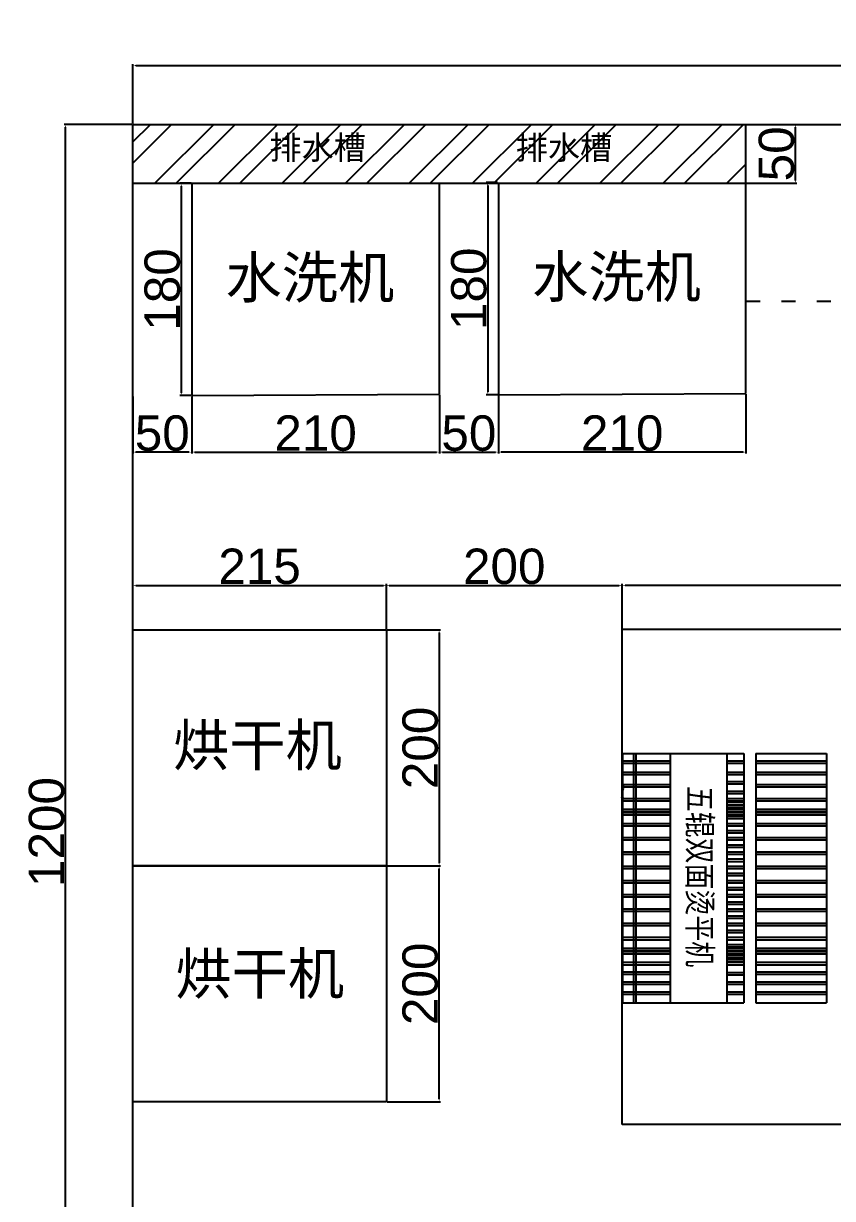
# Model space of a CAD drawing. Header units: millimetres. Extents: x 7613 to 12247, y -138 to 2147.
# Drawn here: x 8797 to 9483, y 1151 to 2147 of the extents above; entities that cross this region are included whole.
import ezdxf

# ---------------------------------------------------------------- set-up
doc = ezdxf.new("R2010")
doc.units = ezdxf.units.MM
doc.linetypes.add('ACAD_ISO03W100', pattern=[30, 12, -18])
doc.layers.add('02', color=7, linetype='Continuous')
doc.styles.get("Standard").update_dxf_attribs({"font": 'arial.ttf', "height": 30})
doc.styles.add('图纸中文说明', font='simplex.shx', dxfattribs={"width": 0.8, "bigfont": 'hztxt.shx'})
doc.dimstyles.new('ISO-25', dxfattribs={"dimtxt": 50, "dimasz": 2.5, "dimexe": 1.25, "dimexo": 0.625, "dimtad": 1, "dimtxsty": 'Standard', "dimcen": 2.5, "dimclrd": 1, "dimclre": 1, "dimclrt": 1, "dimadec": 0, "dimazin": 0, "dimtfac": 1, "dimtmove": 0, "dimatfit": 3, "dimfxl": 0, "dimarcsym": 0})

# ---------------------------------------------------------------- blocks, each defined once
blk = doc.blocks.new('*D14')
at = {"color": 1, "lineweight": -2, "transparency": 16777216}
for p, q in [((8939.81, 1831.13), (8939.81, 1782.6)), ((9149.81, 1831.13), (9149.81, 1782.6)), ((8942.31, 1783.85), (9147.31, 1783.85))]:
    blk.add_line(p, q, dxfattribs=at)
at = {"color": 1, "transparency": 16777216}
for points in [[(8942.31, 1784.27), (8942.31, 1783.44), (8939.81, 1783.85)], [(9147.31, 1784.27), (9147.31, 1783.44), (9149.81, 1783.85)]]:
    blk.add_solid(points, dxfattribs=at)
at = {"layer": 'Defpoints', "color": 0, "transparency": 16777216}
for p in [(8939.81, 1831.76), (9149.81, 1831.76), (9149.81, 1783.85)]:
    blk.add_point(p, dxfattribs=at)
at = {"color": 1, "transparency": 16777216, "insert": (9044.81, 1799.8), "char_height": 30, "attachment_point": 5}
blk.add_mtext('210', dxfattribs=at)
blk = doc.blocks.new('*D15')
at = {"color": 1, "lineweight": -2, "transparency": 16777216}
for p, q in [((8889.81, 1633.66), (8889.81, 1672.15)), ((8892.31, 1670.9), (9102.31, 1670.9)), ((9104.81, 1633.66), (9104.81, 1672.15))]:
    blk.add_line(p, q, dxfattribs=at)
at = {"color": 1, "transparency": 16777216}
for points in [[(8892.31, 1671.32), (8892.31, 1670.48), (8889.81, 1670.9)], [(9102.31, 1671.32), (9102.31, 1670.48), (9104.81, 1670.9)]]:
    blk.add_solid(points, dxfattribs=at)
at = {"layer": 'Defpoints', "color": 0, "transparency": 16777216}
for p in [(9104.81, 1670.9), (8889.81, 1633.04), (9104.81, 1633.04)]:
    blk.add_point(p, dxfattribs=at)
at = {"color": 1, "transparency": 16777216, "insert": (8997.31, 1686.84), "char_height": 30, "attachment_point": 5}
blk.add_mtext('215', dxfattribs=at)
blk = doc.blocks.new('*D16')
at = {"color": 1, "lineweight": -2, "transparency": 16777216}
for p, q in [((9104.81, 1633.66), (9104.81, 1672.15)), ((9107.31, 1670.9), (9302.31, 1670.9)), ((9304.81, 1633.66), (9304.81, 1672.15))]:
    blk.add_line(p, q, dxfattribs=at)
at = {"color": 1, "transparency": 16777216}
for points in [[(9107.31, 1671.32), (9107.31, 1670.48), (9104.81, 1670.9)], [(9302.31, 1671.32), (9302.31, 1670.48), (9304.81, 1670.9)]]:
    blk.add_solid(points, dxfattribs=at)
at = {"layer": 'Defpoints', "color": 0, "transparency": 16777216}
for p in [(9304.81, 1670.9), (9104.81, 1633.04), (9304.81, 1633.04)]:
    blk.add_point(p, dxfattribs=at)
at = {"color": 1, "transparency": 16777216, "insert": (9204.81, 1686.84), "char_height": 30, "attachment_point": 5}
blk.add_mtext('200', dxfattribs=at)
blk = doc.blocks.new('*D17')
at = {"color": 1, "lineweight": -2, "transparency": 16777216}
for p, q in [((9304.81, 1634.26), (9304.81, 1672.15)), ((9879.31, 1670.9), (9307.31, 1670.9)), ((9881.81, 1634.26), (9881.81, 1672.15))]:
    blk.add_line(p, q, dxfattribs=at)
at = {"color": 1, "transparency": 16777216}
for points in [[(9307.31, 1671.32), (9307.31, 1670.48), (9304.81, 1670.9)], [(9879.31, 1671.32), (9879.31, 1670.48), (9881.81, 1670.9)]]:
    blk.add_solid(points, dxfattribs=at)
at = {"layer": 'Defpoints', "color": 0, "transparency": 16777216}
for p in [(9304.81, 1670.9), (9304.81, 1633.64), (9881.81, 1633.64)]:
    blk.add_point(p, dxfattribs=at)
at = {"color": 1, "transparency": 16777216, "insert": (9593.31, 1686.78), "char_height": 30, "attachment_point": 5}
blk.add_mtext('577', dxfattribs=at)
blk = doc.blocks.new('*D18')
at = {"color": 1, "lineweight": -2, "transparency": 16777216}
for p, q in [((9105.43, 1633.04), (9150.84, 1633.04)), ((9149.59, 1630.54), (9149.59, 1435.54)), ((9105.43, 1433.04), (9150.84, 1433.04))]:
    blk.add_line(p, q, dxfattribs=at)
at = {"color": 1, "transparency": 16777216}
for points in [[(9149.17, 1630.54), (9150.01, 1630.54), (9149.59, 1633.04)], [(9149.17, 1435.54), (9150.01, 1435.54), (9149.59, 1433.04)]]:
    blk.add_solid(points, dxfattribs=at)
at = {"layer": 'Defpoints', "color": 0, "transparency": 16777216}
for p in [(9104.81, 1633.04), (9104.81, 1433.04), (9149.59, 1433.04)]:
    blk.add_point(p, dxfattribs=at)
at = {"color": 1, "transparency": 16777216, "insert": (9133.65, 1533.04), "char_height": 30, "attachment_point": 5, "rotation": 90}
blk.add_mtext('200', dxfattribs=at)
blk = doc.blocks.new('*D19')
at = {"color": 1, "lineweight": -2, "transparency": 16777216}
for p, q in [((9105.43, 1433.04), (9150.84, 1433.04)), ((9149.59, 1235.54), (9149.59, 1430.54)), ((9105.43, 1233.04), (9150.84, 1233.04))]:
    blk.add_line(p, q, dxfattribs=at)
at = {"color": 1, "transparency": 16777216}
for points in [[(9149.17, 1430.54), (9150.01, 1430.54), (9149.59, 1433.04)], [(9149.17, 1235.54), (9150.01, 1235.54), (9149.59, 1233.04)]]:
    blk.add_solid(points, dxfattribs=at)
at = {"layer": 'Defpoints', "color": 0, "transparency": 16777216}
for p in [(9104.81, 1433.04), (9149.59, 1433.04), (9104.81, 1233.04)]:
    blk.add_point(p, dxfattribs=at)
at = {"color": 1, "transparency": 16777216, "insert": (9133.65, 1333.04), "char_height": 30, "attachment_point": 5, "rotation": 90}
blk.add_mtext('200', dxfattribs=at)
blk = doc.blocks.new('*D23')
at = {"color": 1, "lineweight": -2, "transparency": 16777216}
for p, q in [((9410.43, 2061.76), (9452.95, 2061.76)), ((9451.7, 2014.26), (9451.7, 2059.26)), ((9410.43, 2011.76), (9452.95, 2011.76))]:
    blk.add_line(p, q, dxfattribs=at)
at = {"color": 1, "transparency": 16777216}
for points in [[(9451.29, 2059.26), (9452.12, 2059.26), (9451.7, 2061.76)], [(9451.29, 2014.26), (9452.12, 2014.26), (9451.7, 2011.76)]]:
    blk.add_solid(points, dxfattribs=at)
at = {"layer": 'Defpoints', "color": 0, "transparency": 16777216}
for p in [(9409.8, 2061.76), (9451.7, 2061.76), (9409.8, 2011.76)]:
    blk.add_point(p, dxfattribs=at)
at = {"color": 1, "transparency": 16777216, "insert": (9435.76, 2036.76), "char_height": 30, "attachment_point": 5, "rotation": 90}
blk.add_mtext('50', dxfattribs=at)
blk = doc.blocks.new('*D24')
at = {"color": 1, "lineweight": -2, "transparency": 16777216}
for p, q in [((8889.81, 1831.13), (8889.81, 1782.6)), ((8939.81, 1831.13), (8939.81, 1782.6)), ((8937.31, 1783.85), (8892.31, 1783.85))]:
    blk.add_line(p, q, dxfattribs=at)
at = {"color": 1, "transparency": 16777216}
for points in [[(8892.31, 1784.27), (8892.31, 1783.44), (8889.81, 1783.85)], [(8937.31, 1784.27), (8937.31, 1783.44), (8939.81, 1783.85)]]:
    blk.add_solid(points, dxfattribs=at)
at = {"layer": 'Defpoints', "color": 0, "transparency": 16777216}
for p in [(8889.81, 1831.76), (8939.81, 1831.76), (8889.81, 1783.85)]:
    blk.add_point(p, dxfattribs=at)
at = {"color": 1, "transparency": 16777216, "insert": (8914.81, 1799.8), "char_height": 30, "attachment_point": 5}
blk.add_mtext('50', dxfattribs=at)
blk = doc.blocks.new('*D25')
at = {"color": 1, "lineweight": -2, "transparency": 16777216}
for p, q in [((9149.81, 1832.41), (9149.81, 1782.6)), ((9199.81, 1832.41), (9199.81, 1782.6)), ((9152.31, 1783.85), (9197.31, 1783.85))]:
    blk.add_line(p, q, dxfattribs=at)
at = {"color": 1, "transparency": 16777216}
for points in [[(9152.31, 1784.27), (9152.31, 1783.44), (9149.81, 1783.85)], [(9197.31, 1784.27), (9197.31, 1783.44), (9199.81, 1783.85)]]:
    blk.add_solid(points, dxfattribs=at)
at = {"layer": 'Defpoints', "color": 0, "transparency": 16777216}
for p in [(9149.81, 1833.04), (9199.81, 1833.04), (9199.81, 1783.85)]:
    blk.add_point(p, dxfattribs=at)
at = {"color": 1, "transparency": 16777216, "insert": (9174.81, 1799.8), "char_height": 30, "attachment_point": 5}
blk.add_mtext('50', dxfattribs=at)
blk = doc.blocks.new('*D26')
at = {"color": 1, "lineweight": -2, "transparency": 16777216}
for p, q in [((9199.81, 1831.73), (9199.81, 1782.6)), ((9409.8, 1833.01), (9409.8, 1782.6)), ((9407.3, 1783.85), (9202.31, 1783.85))]:
    blk.add_line(p, q, dxfattribs=at)
at = {"color": 1, "transparency": 16777216}
for points in [[(9202.31, 1784.27), (9202.31, 1783.44), (9199.81, 1783.85)], [(9407.3, 1784.27), (9407.3, 1783.44), (9409.8, 1783.85)]]:
    blk.add_solid(points, dxfattribs=at)
at = {"layer": 'Defpoints', "color": 0, "transparency": 16777216}
for p in [(9409.8, 1833.64), (9199.81, 1832.35), (9199.81, 1783.85)]:
    blk.add_point(p, dxfattribs=at)
at = {"color": 1, "transparency": 16777216, "insert": (9304.81, 1799.8), "char_height": 30, "attachment_point": 5}
blk.add_mtext('210', dxfattribs=at)
blk = doc.blocks.new('*D27')
at = {"color": 1, "lineweight": -2, "transparency": 16777216}
for p, q in [((9199.18, 2012.35), (9189.6, 2012.35)), ((9190.85, 2009.85), (9190.85, 1834.85)), ((9199.18, 1832.35), (9189.6, 1832.35))]:
    blk.add_line(p, q, dxfattribs=at)
at = {"color": 1, "transparency": 16777216}
for points in [[(9190.44, 2009.85), (9191.27, 2009.85), (9190.85, 2012.35)], [(9190.44, 1834.85), (9191.27, 1834.85), (9190.85, 1832.35)]]:
    blk.add_solid(points, dxfattribs=at)
at = {"layer": 'Defpoints', "color": 0, "transparency": 16777216}
for p in [(9199.81, 2012.35), (9190.85, 1832.35), (9199.81, 1832.35)]:
    blk.add_point(p, dxfattribs=at)
at = {"color": 1, "transparency": 16777216, "insert": (9174.91, 1922.35), "char_height": 30, "attachment_point": 5, "rotation": 90}
blk.add_mtext('180', dxfattribs=at)
blk = doc.blocks.new('*D28')
at = {"color": 1, "lineweight": -2, "transparency": 16777216}
for p, q in [((8939.18, 2011.76), (8929.6, 2011.76)), ((8930.85, 2009.26), (8930.85, 1834.26)), ((8939.18, 1831.76), (8929.6, 1831.76))]:
    blk.add_line(p, q, dxfattribs=at)
at = {"color": 1, "transparency": 16777216}
for points in [[(8930.44, 2009.26), (8931.27, 2009.26), (8930.85, 2011.76)], [(8930.44, 1834.26), (8931.27, 1834.26), (8930.85, 1831.76)]]:
    blk.add_solid(points, dxfattribs=at)
at = {"layer": 'Defpoints', "color": 0, "transparency": 16777216}
for p in [(8939.81, 2011.76), (8930.85, 1831.76), (8939.81, 1831.76)]:
    blk.add_point(p, dxfattribs=at)
at = {"color": 1, "transparency": 16777216, "insert": (8914.91, 1921.76), "char_height": 30, "attachment_point": 5, "rotation": 90}
blk.add_mtext('180', dxfattribs=at)
blk = doc.blocks.new('*D29')
at = {"color": 1, "lineweight": -2, "transparency": 16777216}
for p, q in [((8889.81, 2062.38), (8889.81, 2112.88)), ((10889.81, 2062.38), (10889.81, 2112.88)), ((8892.31, 2111.63), (10887.31, 2111.63))]:
    blk.add_line(p, q, dxfattribs=at)
at = {"color": 1, "transparency": 16777216}
for points in [[(8892.31, 2112.05), (8892.31, 2111.21), (8889.81, 2111.63)], [(10887.31, 2112.05), (10887.31, 2111.21), (10889.81, 2111.63)]]:
    blk.add_solid(points, dxfattribs=at)
at = {"layer": 'Defpoints', "color": 0, "transparency": 16777216}
for p in [(10889.81, 2111.63), (8889.81, 2061.76), (10889.81, 2061.76)]:
    blk.add_point(p, dxfattribs=at)
at = {"color": 1, "transparency": 16777216, "insert": (9889.81, 2127.57), "char_height": 30, "attachment_point": 5}
blk.add_mtext('2000', dxfattribs=at)
blk = doc.blocks.new('*D36')
at = {"color": 1, "lineweight": -2, "transparency": 16777216}
for p, q in [((8889.18, 2061.76), (8831.49, 2061.76)), ((8832.74, 864.26), (8832.74, 2059.26)), ((8889.18, 861.76), (8831.49, 861.76))]:
    blk.add_line(p, q, dxfattribs=at)
at = {"color": 1, "transparency": 16777216}
for points in [[(8832.32, 2059.26), (8833.15, 2059.26), (8832.74, 2061.76)], [(8832.32, 864.26), (8833.15, 864.26), (8832.74, 861.76)]]:
    blk.add_solid(points, dxfattribs=at)
at = {"layer": 'Defpoints', "color": 0, "transparency": 16777216}
for p in [(8832.74, 2061.76), (8889.81, 2061.76), (8889.81, 861.76)]:
    blk.add_point(p, dxfattribs=at)
at = {"color": 1, "transparency": 16777216, "insert": (8816.8, 1461.76), "char_height": 30, "attachment_point": 5, "rotation": 90}
blk.add_mtext('1200', dxfattribs=at)

msp = doc.modelspace()

# ---------------------------------------------------------------- hatches: boundary and pattern name
h = msp.add_hatch()
h.set_pattern_fill('ANSI32', color=255, scale=4)
h.paths.add_polyline_path([(8889.809, 2061.756), (8889.809, 2011.756), (8939.809, 2011.756), (9409.805, 2011.756), (9409.805, 2012.355), (9409.805, 2061.756)])
h.paths.add_polyline_path([(9208.372, 2019.517), (9304.182, 2019.517), (9304.182, 2058.121), (9208.372, 2058.121)], flags=24)
h.paths.add_polyline_path([(8999.484, 2019.517), (9095.294, 2019.517), (9095.294, 2058.121), (8999.484, 2058.121)], flags=24)

# ---------------------------------------------------------------- linework, layer by layer
at = {"color": 255}
for p, q in [((8889.809, 2061.756), (10889.809, 2061.756)), ((8889.809, 61.756), (8889.809, 2061.756)), ((9409.805, 2012.355), (9409.805, 2061.756)), ((8889.809, 2011.756), (9409.805, 2011.756)), ((8889.809, 2011.756), (8939.809, 2011.756)), ((8939.809, 2011.756), (8939.809, 1831.756)), ((9149.805, 1833.039), (9149.805, 2011.756)), ((9199.809, 2012.355), (9199.809, 1832.355)), ((9409.805, 1833.638), (9409.805, 2012.355)), ((9199.809, 1832.355), (9409.805, 1833.638)), ((8939.809, 1831.756), (9149.805, 1833.039)), ((8889.809, 1633.039), (9104.809, 1633.039)), ((9104.809, 1633.039), (9104.809, 1433.039)), ((8889.809, 1511.756), (8889.809, 1511.756)), ((9104.809, 1433.039), (8889.809, 1433.039)), ((8889.809, 1433.039), (9104.809, 1433.039)), ((9104.809, 1433.039), (9104.809, 1233.039)), ((9104.809, 1233.039), (8889.809, 1233.039))]:
    msp.add_line(p, q, dxfattribs=at)
at = {"color": 255, "linetype": 'ACAD_ISO03W100'}
msp.add_line((9409.805, 1911.756), (10487.49, 1911.756), dxfattribs=at)
at = {"color": 254}
for p, q in [((9345.459, 1528.287), (9408.083, 1528.287)), ((9345.459, 1316.801), (9408.083, 1316.801))]:
    msp.add_line(p, q, dxfattribs=at)
at = {"color": 255}
msp.add_lwpolyline([(9304.809, 1213.638), (9304.809, 1633.638), (9881.809, 1633.638), (9881.809, 1213.638)], close=True, dxfattribs=at)
at = {"color": 254, "linetype": 'Continuous', "lineweight": 30, "ltscale": 0.2, "flags": 128}
for points in [[(9304.45, 1502.502), (9304.586, 1502.489), (9304.719, 1502.45), (9304.849, 1502.385), (9304.973, 1502.296), (9305.089, 1502.184), (9305.196, 1502.05), (9305.292, 1501.896), (9305.375, 1501.725), (9305.446, 1501.54), (9305.501, 1501.342), (9305.542, 1501.134), (9305.566, 1500.921), (9305.574, 1500.704)], [(9305.574, 1498.691), (9305.566, 1498.474), (9305.542, 1498.261), (9305.501, 1498.053), (9305.446, 1497.855), (9305.375, 1497.67), (9305.292, 1497.499), (9305.196, 1497.345), (9305.089, 1497.211), (9304.973, 1497.099), (9304.849, 1497.01), (9304.719, 1496.945), (9304.586, 1496.906), (9304.45, 1496.893)], [(9304.45, 1491.163), (9304.586, 1491.15), (9304.719, 1491.111), (9304.849, 1491.046), (9304.973, 1490.957), (9305.089, 1490.845), (9305.196, 1490.711), (9305.292, 1490.557), (9305.375, 1490.386), (9305.446, 1490.2), (9305.501, 1490.002), (9305.542, 1489.795), (9305.566, 1489.581), (9305.574, 1489.365)]]:
    msp.add_lwpolyline(points, dxfattribs=at)
at = {"color": 254, "linetype": 'Continuous', "lineweight": 30, "ltscale": 0.2}
for centre, major_axis, start_param, end_param in [((9304.448, 1500.704), (0, 1.825), -1.5707963, 0), ((9304.448, 1498.691), (0, -1.825), 0, 1.5707963), ((9304.448, 1489.365), (0, 1.825), -1.5707963, 0)]:
    msp.add_ellipse(centre, major_axis=major_axis, ratio=0.625304, start_param=start_param, end_param=end_param, dxfattribs=at)
at = {"layer": '02', "color": 254}
for p, q in [((9305.201, 1528.287), (9305.201, 1316.801)), ((9305.201, 1528.287), (9345.459, 1528.287)), ((9314.466, 1528.287), (9314.466, 1316.801)), ((9316.479, 1528.287), (9316.479, 1316.801)), ((9345.459, 1528.287), (9345.459, 1316.801)), ((9393.619, 1528.287), (9393.619, 1316.801)), ((9408.083, 1528.287), (9408.083, 1316.801)), ((9418.047, 1528.287), (9418.047, 1316.801)), ((9418.047, 1528.287), (9478.19, 1528.287)), ((9478.19, 1528.287), (9478.19, 1316.801)), ((9305.201, 1522.063), (9345.459, 1522.063)), ((9305.201, 1520.05), (9345.459, 1520.05)), ((9345.459, 1518.223), (9345.459, 1326.865)), ((9393.619, 1522.063), (9408.083, 1522.063)), ((9393.619, 1520.05), (9408.083, 1520.05)), ((9418.047, 1522.063), (9478.19, 1522.063)), ((9418.047, 1520.05), (9478.19, 1520.05)), ((9305.201, 1512.436), (9345.459, 1512.436)), ((9305.201, 1510.423), (9345.459, 1510.423)), ((9393.619, 1512.436), (9408.083, 1512.436)), ((9393.619, 1510.423), (9408.083, 1510.423)), ((9393.619, 1504.536), (9408.083, 1504.536)), ((9418.047, 1512.436), (9478.19, 1512.436)), ((9418.047, 1510.423), (9478.19, 1510.423)), ((9305.201, 1501.974), (9345.459, 1501.974)), ((9305.201, 1499.961), (9345.459, 1499.961)), ((9393.619, 1502.524), (9408.083, 1502.524)), ((9393.619, 1496.333), (9408.083, 1496.333)), ((9418.047, 1501.974), (9478.19, 1501.974)), ((9418.047, 1499.961), (9478.19, 1499.961)), ((9305.201, 1490.294), (9345.459, 1490.294)), ((9305.201, 1488.282), (9345.459, 1488.282)), ((9393.619, 1494.32), (9408.083, 1494.32)), ((9393.619, 1490.294), (9408.083, 1490.294)), ((9393.619, 1488.282), (9408.083, 1488.282)), ((9393.619, 1487.208), (9400.328, 1487.208)), ((9393.619, 1487.208), (9408.083, 1487.208)), ((9393.619, 1485.195), (9400.328, 1485.195)), ((9393.619, 1485.195), (9408.083, 1485.195)), ((9418.047, 1490.294), (9478.19, 1490.294)), ((9418.047, 1488.282), (9478.19, 1488.282)), ((9305.201, 1481.169), (9345.459, 1481.169)), ((9305.201, 1481.169), (9345.459, 1481.169)), ((9305.201, 1481.169), (9345.459, 1481.169)), ((9305.201, 1479.157), (9345.459, 1479.157)), ((9305.201, 1479.157), (9345.459, 1479.157)), ((9305.201, 1479.157), (9345.459, 1479.157)), ((9305.201, 1478.217), (9345.459, 1478.217)), ((9305.201, 1476.204), (9345.459, 1476.204)), ((9393.619, 1484.256), (9408.083, 1484.256)), ((9393.619, 1482.243), (9408.083, 1482.243)), ((9393.619, 1481.169), (9400.328, 1481.169)), ((9393.619, 1481.169), (9400.328, 1481.169)), ((9393.619, 1481.169), (9408.083, 1481.169)), ((9393.619, 1479.157), (9400.328, 1479.157)), ((9393.619, 1479.157), (9400.328, 1479.157)), ((9393.619, 1479.157), (9408.083, 1479.157)), ((9393.619, 1478.217), (9408.083, 1478.217)), ((9393.619, 1476.204), (9408.083, 1476.204)), ((9393.619, 1475.131), (9400.328, 1475.131)), ((9393.619, 1475.131), (9400.328, 1475.131)), ((9393.619, 1475.131), (9400.328, 1475.131)), ((9393.619, 1475.131), (9408.083, 1475.131)), ((9418.047, 1481.169), (9478.19, 1481.169)), ((9418.047, 1481.169), (9478.19, 1481.169)), ((9418.047, 1481.169), (9478.19, 1481.169)), ((9418.047, 1479.157), (9478.19, 1479.157)), ((9418.047, 1479.157), (9478.19, 1479.157)), ((9418.047, 1479.157), (9478.19, 1479.157)), ((9418.047, 1478.217), (9478.19, 1478.217)), ((9418.047, 1476.204), (9478.19, 1476.204)), ((9305.201, 1469.092), (9345.459, 1469.092)), ((9305.201, 1469.092), (9345.459, 1469.092)), ((9305.201, 1469.092), (9345.459, 1469.092)), ((9305.201, 1469.092), (9345.459, 1469.092)), ((9305.201, 1467.079), (9345.459, 1467.079)), ((9305.201, 1467.079), (9345.459, 1467.079)), ((9305.201, 1467.079), (9345.459, 1467.079)), ((9305.201, 1467.079), (9345.459, 1467.079)), ((9393.619, 1473.118), (9400.328, 1473.118)), ((9393.619, 1473.118), (9400.328, 1473.118)), ((9393.619, 1473.118), (9400.328, 1473.118)), ((9393.619, 1473.118), (9408.083, 1473.118)), ((9393.619, 1469.092), (9400.328, 1469.092)), ((9393.619, 1469.092), (9400.328, 1469.092)), ((9393.619, 1469.092), (9400.328, 1469.092)), ((9393.619, 1469.092), (9408.083, 1469.092)), ((9393.619, 1467.079), (9400.328, 1467.079)), ((9393.619, 1467.079), (9400.328, 1467.079)), ((9393.619, 1467.079), (9400.328, 1467.079)), ((9393.619, 1467.079), (9408.083, 1467.079)), ((9418.047, 1469.092), (9478.19, 1469.092)), ((9418.047, 1469.092), (9478.19, 1469.092)), ((9418.047, 1469.092), (9478.19, 1469.092)), ((9418.047, 1469.092), (9478.19, 1469.092)), ((9418.047, 1467.079), (9478.19, 1467.079)), ((9418.047, 1467.079), (9478.19, 1467.079)), ((9418.047, 1467.079), (9478.19, 1467.079)), ((9418.047, 1467.079), (9478.19, 1467.079)), ((9305.201, 1457.015), (9345.459, 1457.015)), ((9305.201, 1457.015), (9345.459, 1457.015)), ((9305.201, 1457.015), (9345.459, 1457.015)), ((9305.201, 1457.015), (9345.459, 1457.015)), ((9305.201, 1455.002), (9345.459, 1455.002)), ((9305.201, 1455.002), (9345.459, 1455.002)), ((9305.201, 1455.002), (9345.459, 1455.002)), ((9305.201, 1455.002), (9345.459, 1455.002)), ((9393.619, 1463.053), (9400.328, 1463.053)), ((9393.619, 1463.053), (9400.328, 1463.053)), ((9393.619, 1463.053), (9400.328, 1463.053)), ((9393.619, 1463.053), (9400.328, 1463.053)), ((9393.619, 1463.053), (9408.083, 1463.053)), ((9393.619, 1461.041), (9400.328, 1461.041)), ((9393.619, 1461.041), (9400.328, 1461.041)), ((9393.619, 1461.041), (9400.328, 1461.041)), ((9393.619, 1461.041), (9400.328, 1461.041)), ((9393.619, 1461.041), (9408.083, 1461.041)), ((9393.619, 1457.015), (9400.328, 1457.015)), ((9393.619, 1457.015), (9400.328, 1457.015)), ((9393.619, 1457.015), (9400.328, 1457.015)), ((9393.619, 1457.015), (9408.083, 1457.015)), ((9393.619, 1455.002), (9400.328, 1455.002)), ((9393.619, 1455.002), (9400.328, 1455.002)), ((9393.619, 1455.002), (9400.328, 1455.002)), ((9393.619, 1455.002), (9408.083, 1455.002)), ((9418.047, 1457.015), (9478.19, 1457.015)), ((9418.047, 1457.015), (9478.19, 1457.015)), ((9418.047, 1457.015), (9478.19, 1457.015)), ((9418.047, 1457.015), (9478.19, 1457.015)), ((9418.047, 1455.002), (9478.19, 1455.002)), ((9418.047, 1455.002), (9478.19, 1455.002)), ((9418.047, 1455.002), (9478.19, 1455.002)), ((9418.047, 1455.002), (9478.19, 1455.002)), ((9305.201, 1444.938), (9345.459, 1444.938)), ((9305.201, 1444.938), (9345.459, 1444.938)), ((9393.619, 1450.976), (9400.328, 1450.976)), ((9393.619, 1450.976), (9400.328, 1450.976)), ((9393.619, 1450.976), (9408.083, 1450.976)), ((9393.619, 1448.963), (9400.328, 1448.963)), ((9393.619, 1448.963), (9400.328, 1448.963)), ((9393.619, 1448.963), (9408.083, 1448.963)), ((9393.619, 1444.938), (9400.328, 1444.938)), ((9393.619, 1444.938), (9408.083, 1444.938)), ((9418.047, 1444.938), (9478.19, 1444.938)), ((9418.047, 1444.938), (9478.19, 1444.938)), ((9305.201, 1442.925), (9345.459, 1442.925)), ((9305.201, 1442.925), (9345.459, 1442.925)), ((9393.619, 1442.925), (9400.328, 1442.925)), ((9393.619, 1442.925), (9408.083, 1442.925)), ((9393.619, 1438.899), (9408.083, 1438.899)), ((9393.619, 1436.886), (9408.083, 1436.886)), ((9418.047, 1442.925), (9478.19, 1442.925)), ((9418.047, 1442.925), (9478.19, 1442.925)), ((9305.201, 1432.86), (9345.459, 1432.86)), ((9305.201, 1432.86), (9345.459, 1432.86)), ((9305.201, 1430.847), (9345.459, 1430.847)), ((9305.201, 1430.847), (9345.459, 1430.847)), ((9393.619, 1432.86), (9400.328, 1432.86)), ((9393.619, 1432.86), (9408.083, 1432.86)), ((9393.619, 1430.847), (9400.328, 1430.847)), ((9393.619, 1430.847), (9408.083, 1430.847)), ((9393.619, 1426.822), (9400.328, 1426.822)), ((9393.619, 1426.822), (9400.328, 1426.822)), ((9393.619, 1426.822), (9408.083, 1426.822)), ((9393.619, 1424.809), (9400.328, 1424.809)), ((9393.619, 1424.809), (9400.328, 1424.809)), ((9393.619, 1424.809), (9408.083, 1424.809)), ((9418.047, 1432.86), (9478.19, 1432.86)), ((9418.047, 1432.86), (9478.19, 1432.86)), ((9418.047, 1430.847), (9478.19, 1430.847)), ((9418.047, 1430.847), (9478.19, 1430.847)), ((9305.201, 1420.783), (9345.459, 1420.783)), ((9305.201, 1420.783), (9345.459, 1420.783)), ((9305.201, 1420.783), (9345.459, 1420.783)), ((9305.201, 1420.783), (9345.459, 1420.783)), ((9305.201, 1418.77), (9345.459, 1418.77)), ((9305.201, 1418.77), (9345.459, 1418.77)), ((9305.201, 1418.77), (9345.459, 1418.77)), ((9305.201, 1418.77), (9345.459, 1418.77)), ((9393.619, 1420.783), (9400.328, 1420.783)), ((9393.619, 1420.783), (9400.328, 1420.783)), ((9393.619, 1420.783), (9400.328, 1420.783)), ((9393.619, 1420.783), (9408.083, 1420.783)), ((9393.619, 1418.77), (9400.328, 1418.77)), ((9393.619, 1418.77), (9400.328, 1418.77)), ((9393.619, 1418.77), (9400.328, 1418.77)), ((9393.619, 1418.77), (9408.083, 1418.77)), ((9393.619, 1414.744), (9400.328, 1414.744)), ((9393.619, 1414.744), (9400.328, 1414.744)), ((9393.619, 1414.744), (9400.328, 1414.744)), ((9393.619, 1414.744), (9408.083, 1414.744)), ((9418.047, 1420.783), (9478.19, 1420.783)), ((9418.047, 1420.783), (9478.19, 1420.783)), ((9418.047, 1420.783), (9478.19, 1420.783)), ((9418.047, 1420.783), (9478.19, 1420.783)), ((9418.047, 1418.77), (9478.19, 1418.77)), ((9418.047, 1418.77), (9478.19, 1418.77)), ((9418.047, 1418.77), (9478.19, 1418.77)), ((9418.047, 1418.77), (9478.19, 1418.77)), ((9305.201, 1408.706), (9345.459, 1408.706)), ((9305.201, 1408.706), (9345.459, 1408.706)), ((9305.201, 1408.706), (9345.459, 1408.706)), ((9305.201, 1408.706), (9345.459, 1408.706)), ((9305.201, 1408.706), (9345.459, 1408.706)), ((9305.201, 1406.693), (9345.459, 1406.693)), ((9305.201, 1406.693), (9345.459, 1406.693)), ((9305.201, 1406.693), (9345.459, 1406.693)), ((9305.201, 1406.693), (9345.459, 1406.693)), ((9305.201, 1406.693), (9345.459, 1406.693)), ((9393.619, 1412.732), (9400.328, 1412.732)), ((9393.619, 1412.732), (9400.328, 1412.732)), ((9393.619, 1412.732), (9400.328, 1412.732)), ((9393.619, 1412.732), (9408.083, 1412.732)), ((9393.619, 1408.706), (9400.328, 1408.706)), ((9393.619, 1408.706), (9400.328, 1408.706)), ((9393.619, 1408.706), (9400.328, 1408.706)), ((9393.619, 1408.706), (9400.328, 1408.706)), ((9393.619, 1408.706), (9408.083, 1408.706)), ((9393.619, 1406.693), (9400.328, 1406.693)), ((9393.619, 1406.693), (9400.328, 1406.693)), ((9393.619, 1406.693), (9400.328, 1406.693)), ((9393.619, 1406.693), (9400.328, 1406.693)), ((9393.619, 1406.693), (9408.083, 1406.693)), ((9418.047, 1408.706), (9478.19, 1408.706)), ((9418.047, 1408.706), (9478.19, 1408.706)), ((9418.047, 1408.706), (9478.19, 1408.706)), ((9418.047, 1408.706), (9478.19, 1408.706)), ((9418.047, 1408.706), (9478.19, 1408.706)), ((9418.047, 1406.693), (9478.19, 1406.693)), ((9418.047, 1406.693), (9478.19, 1406.693)), ((9418.047, 1406.693), (9478.19, 1406.693)), ((9418.047, 1406.693), (9478.19, 1406.693)), ((9418.047, 1406.693), (9478.19, 1406.693)), ((9305.201, 1396.629), (9345.459, 1396.629)), ((9305.201, 1396.629), (9345.459, 1396.629)), ((9305.201, 1396.629), (9345.459, 1396.629)), ((9393.619, 1402.667), (9400.328, 1402.667)), ((9393.619, 1402.667), (9400.328, 1402.667)), ((9393.619, 1402.667), (9400.328, 1402.667)), ((9393.619, 1402.667), (9408.083, 1402.667)), ((9393.619, 1400.654), (9400.328, 1400.654)), ((9393.619, 1400.654), (9400.328, 1400.654)), ((9393.619, 1400.654), (9400.328, 1400.654)), ((9393.619, 1400.654), (9408.083, 1400.654)), ((9393.619, 1396.629), (9400.328, 1396.629)), ((9393.619, 1396.629), (9400.328, 1396.629)), ((9393.619, 1396.629), (9408.083, 1396.629)), ((9418.047, 1396.629), (9478.19, 1396.629)), ((9418.047, 1396.629), (9478.19, 1396.629)), ((9418.047, 1396.629), (9478.19, 1396.629)), ((9305.201, 1394.616), (9345.459, 1394.616)), ((9305.201, 1394.616), (9345.459, 1394.616)), ((9305.201, 1394.616), (9345.459, 1394.616)), ((9393.619, 1394.616), (9400.328, 1394.616)), ((9393.619, 1394.616), (9400.328, 1394.616)), ((9393.619, 1394.616), (9408.083, 1394.616)), ((9393.619, 1390.59), (9400.328, 1390.59)), ((9393.619, 1390.59), (9408.083, 1390.59)), ((9393.619, 1388.577), (9400.328, 1388.577)), ((9393.619, 1388.577), (9408.083, 1388.577)), ((9418.047, 1394.616), (9478.19, 1394.616)), ((9418.047, 1394.616), (9478.19, 1394.616)), ((9418.047, 1394.616), (9478.19, 1394.616)), ((9305.201, 1384.551), (9345.459, 1384.551)), ((9305.201, 1382.538), (9345.459, 1382.538)), ((9393.619, 1384.551), (9408.083, 1384.551)), ((9393.619, 1382.538), (9408.083, 1382.538)), ((9393.619, 1378.513), (9400.328, 1378.513)), ((9393.619, 1378.513), (9408.083, 1378.513)), ((9393.619, 1376.5), (9400.328, 1376.5)), ((9393.619, 1376.5), (9408.083, 1376.5)), ((9418.047, 1384.551), (9478.19, 1384.551)), ((9418.047, 1382.538), (9478.19, 1382.538)), ((9305.201, 1372.474), (9345.459, 1372.474)), ((9305.201, 1372.474), (9345.459, 1372.474)), ((9305.201, 1372.474), (9345.459, 1372.474)), ((9305.201, 1370.461), (9345.459, 1370.461)), ((9305.201, 1370.461), (9345.459, 1370.461)), ((9305.201, 1370.461), (9345.459, 1370.461)), ((9393.619, 1372.474), (9400.328, 1372.474)), ((9393.619, 1372.474), (9400.328, 1372.474)), ((9393.619, 1372.474), (9408.083, 1372.474)), ((9393.619, 1370.461), (9400.328, 1370.461)), ((9393.619, 1370.461), (9400.328, 1370.461)), ((9393.619, 1370.461), (9408.083, 1370.461)), ((9393.619, 1366.435), (9400.328, 1366.435)), ((9393.619, 1366.435), (9400.328, 1366.435)), ((9393.619, 1366.435), (9400.328, 1366.435)), ((9393.619, 1366.435), (9408.083, 1366.435)), ((9418.047, 1372.474), (9478.19, 1372.474)), ((9418.047, 1372.474), (9478.19, 1372.474)), ((9418.047, 1372.474), (9478.19, 1372.474)), ((9418.047, 1370.461), (9478.19, 1370.461)), ((9418.047, 1370.461), (9478.19, 1370.461)), ((9418.047, 1370.461), (9478.19, 1370.461)), ((9305.201, 1363.349), (9345.459, 1363.349)), ((9305.201, 1363.349), (9345.459, 1363.349)), ((9305.201, 1363.349), (9345.459, 1363.349)), ((9305.201, 1361.336), (9345.459, 1361.336)), ((9305.201, 1361.336), (9345.459, 1361.336)), ((9305.201, 1361.336), (9345.459, 1361.336)), ((9305.201, 1360.397), (9345.459, 1360.397)), ((9305.201, 1360.397), (9345.459, 1360.397)), ((9305.201, 1360.397), (9345.459, 1360.397)), ((9305.201, 1360.397), (9345.459, 1360.397)), ((9305.201, 1358.384), (9345.459, 1358.384)), ((9305.201, 1358.384), (9345.459, 1358.384)), ((9305.201, 1358.384), (9345.459, 1358.384)), ((9305.201, 1358.384), (9345.459, 1358.384)), ((9393.619, 1364.423), (9400.328, 1364.423)), ((9393.619, 1364.423), (9400.328, 1364.423)), ((9393.619, 1364.423), (9400.328, 1364.423)), ((9393.619, 1364.423), (9408.083, 1364.423)), ((9393.619, 1363.349), (9400.328, 1363.349)), ((9393.619, 1363.349), (9400.328, 1363.349)), ((9393.619, 1363.349), (9408.083, 1363.349)), ((9393.619, 1361.336), (9400.328, 1361.336)), ((9393.619, 1361.336), (9400.328, 1361.336)), ((9393.619, 1361.336), (9408.083, 1361.336)), ((9393.619, 1360.397), (9400.328, 1360.397)), ((9393.619, 1360.397), (9400.328, 1360.397)), ((9393.619, 1360.397), (9400.328, 1360.397)), ((9393.619, 1360.397), (9408.083, 1360.397)), ((9393.619, 1358.384), (9400.328, 1358.384)), ((9393.619, 1358.384), (9400.328, 1358.384)), ((9393.619, 1358.384), (9400.328, 1358.384)), ((9393.619, 1358.384), (9408.083, 1358.384)), ((9393.619, 1357.31), (9400.328, 1357.31)), ((9393.619, 1357.31), (9408.083, 1357.31)), ((9393.619, 1355.297), (9400.328, 1355.297)), ((9393.619, 1355.297), (9408.083, 1355.297)), ((9418.047, 1363.349), (9478.19, 1363.349)), ((9418.047, 1363.349), (9478.19, 1363.349)), ((9418.047, 1363.349), (9478.19, 1363.349)), ((9418.047, 1361.336), (9478.19, 1361.336)), ((9418.047, 1361.336), (9478.19, 1361.336)), ((9418.047, 1361.336), (9478.19, 1361.336)), ((9418.047, 1360.397), (9478.19, 1360.397)), ((9418.047, 1360.397), (9478.19, 1360.397)), ((9418.047, 1360.397), (9478.19, 1360.397)), ((9418.047, 1360.397), (9478.19, 1360.397)), ((9418.047, 1358.384), (9478.19, 1358.384)), ((9418.047, 1358.384), (9478.19, 1358.384)), ((9418.047, 1358.384), (9478.19, 1358.384)), ((9418.047, 1358.384), (9478.19, 1358.384)), ((9305.201, 1351.272), (9345.459, 1351.272)), ((9305.201, 1349.259), (9345.459, 1349.259)), ((9393.619, 1354.358), (9400.328, 1354.358)), ((9393.619, 1354.358), (9400.328, 1354.358)), ((9393.619, 1354.358), (9400.328, 1354.358)), ((9393.619, 1354.358), (9408.083, 1354.358)), ((9393.619, 1352.345), (9400.328, 1352.345)), ((9393.619, 1352.345), (9400.328, 1352.345)), ((9393.619, 1352.345), (9400.328, 1352.345)), ((9393.619, 1352.345), (9408.083, 1352.345)), ((9393.619, 1351.272), (9408.083, 1351.272)), ((9393.619, 1349.259), (9408.083, 1349.259)), ((9418.047, 1351.272), (9478.19, 1351.272)), ((9418.047, 1349.259), (9478.19, 1349.259)), ((9305.201, 1343.252), (9345.459, 1343.252)), ((9305.201, 1341.239), (9345.459, 1341.239)), ((9393.619, 1342.634), (9408.083, 1342.634)), ((9393.619, 1340.621), (9408.083, 1340.621)), ((9418.047, 1343.252), (9478.19, 1343.252)), ((9418.047, 1341.239), (9478.19, 1341.239)), ((9305.201, 1334.711), (9345.459, 1334.711)), ((9305.201, 1332.698), (9345.459, 1332.698)), ((9305.201, 1326.368), (9345.459, 1326.368)), ((9393.619, 1334.711), (9408.083, 1334.711)), ((9393.619, 1332.698), (9408.083, 1332.698)), ((9393.619, 1326.368), (9408.083, 1326.368)), ((9418.047, 1334.711), (9478.19, 1334.711)), ((9418.047, 1332.698), (9478.19, 1332.698)), ((9418.047, 1326.368), (9478.19, 1326.368)), ((9305.201, 1324.355), (9345.459, 1324.355)), ((9305.201, 1316.801), (9345.459, 1316.801)), ((9393.619, 1324.355), (9408.083, 1324.355)), ((9418.047, 1324.355), (9478.19, 1324.355)), ((9418.047, 1316.801), (9478.19, 1316.801))]:
    msp.add_line(p, q, dxfattribs=at)

# ---------------------------------------------------------------- texts
at = {"color": 0}
msp.add_text('烘干机', height=35, dxfattribs=at).set_placement((8923.884, 1517.953))
at = {"color": 0, "attachment_point": 1}
for s, width, gutter_width, insert, char_height in [('{\\fSimSun|b0|i0|c134|p2;排水槽}', 84.26624, 75, (9005.602, 2052.115), 20), ('{\\fSimSun|b0|i0|c134|p2;排水槽}', 84.26624, 75, (9214.489, 2052.115), 20), ('{\\fSimSun|b0|i0|c134|p2;水洗机}', 236.7032, 150, (8968.372, 1949.477), 35), ('{\\fSimSun|b0|i0|c134|p2;水洗机}', 236.7032, 150, (9228.372, 1950.076), 35), ('{\\fSimSun|b0|i0|c134|p2;烘干机}', 2814.35587, 150, (8925.84, 1359.21), 35)]:
    msp.add_mtext_dynamic_manual_height_columns(s, width=width, gutter_width=gutter_width, heights=[0], dxfattribs=dict(at, insert=insert, char_height=char_height))
at = {"color": 1, "insert": (9358.386, 1347.217), "char_height": 20.12877, "width": 162.96871, "attachment_point": 9, "rotation": 270, "style": '图纸中文说明'}
msp.add_mtext('{\\fFangSong|b0|i0|c134|p49;五辊双面烫平机}', dxfattribs=at)

# ---------------------------------------------------------------- dimensions: what is measured, and where the dimension line sits
at = {"color": 255}
for base, p1, p2, picture, middle in [((10889.809, 2111.631), (8889.809, 2061.756), (10889.809, 2061.756), '*D29', (9889.809, 2127.574)), ((9199.809, 1783.855), (9409.805, 1833.638), (9199.809, 1832.355), '*D26', (9304.807, 1799.797)), ((8889.809, 1783.855), (8939.809, 1831.756), (8889.809, 1831.756), '*D24', (8914.809, 1799.797)), ((9149.805, 1783.855), (8939.809, 1831.756), (9149.805, 1831.756), '*D14', (9044.807, 1799.797)), ((9199.809, 1783.855), (9149.805, 1833.039), (9199.809, 1833.039), '*D25', (9174.807, 1799.797)), ((9104.809, 1670.9), (8889.809, 1633.039), (9104.809, 1633.039), '*D15', (8997.309, 1686.842)), ((9304.809, 1670.9), (9104.809, 1633.039), (9304.809, 1633.039), '*D16', (9204.809, 1686.842)), ((9304.809, 1670.9), (9881.809, 1633.638), (9304.809, 1633.638), '*D17', (9593.309, 1686.781))]:
    dim = msp.add_linear_dim(base=base, p1=p1, p2=p2, dimstyle='ISO-25', dxfattribs=at)
    dim.commit()
    dim.dimension.update_dxf_attribs({"geometry": picture, "text_midpoint": middle})
for base, p1, p2, picture, middle in [((8832.738, 2061.756), (8889.809, 861.756), (8889.809, 2061.756), '*D36', (8816.796, 1461.756)), ((9451.705, 2061.756), (9409.805, 2011.756), (9409.805, 2061.756), '*D23', (9435.763, 2036.756)), ((8930.854, 1831.756), (8939.809, 2011.756), (8939.809, 1831.756), '*D28', (8914.912, 1921.756)), ((9190.853, 1832.355), (9199.809, 2012.355), (9199.809, 1832.355), '*D27', (9174.911, 1922.355)), ((9149.589, 1433.039), (9104.809, 1633.039), (9104.809, 1433.039), '*D18', (9133.646, 1533.039)), ((9149.589, 1433.039), (9104.809, 1233.039), (9104.809, 1433.039), '*D19', (9133.646, 1333.039))]:
    dim = msp.add_linear_dim(base=base, p1=p1, p2=p2, angle=90, dimstyle='ISO-25', dxfattribs=at)
    dim.commit()
    dim.dimension.update_dxf_attribs({"geometry": picture, "text_midpoint": middle})

doc.saveas('drawing.dxf')
